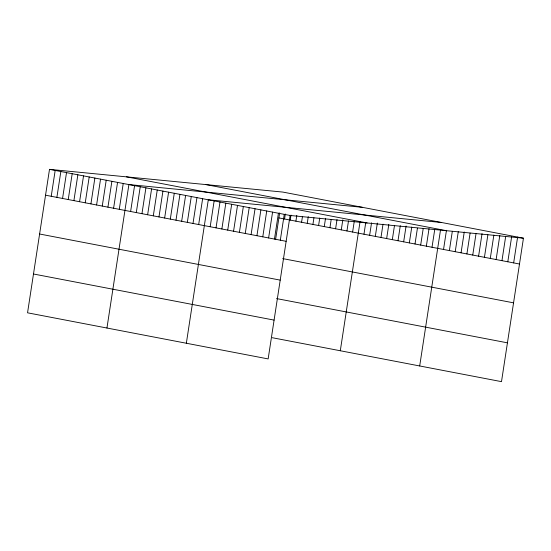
<?xml version="1.0" encoding="UTF-8"?>
<svg xmlns="http://www.w3.org/2000/svg" width="551" height="551" viewBox="0 0 551 551"><rect width="100%" height="100%" fill="white"/><g stroke="black" fill="none" stroke-linecap="round" stroke-linejoin="round"><path stroke-width="0.83" d="M523.45 238.19L282.849 192.079L49.5 169.357L27.55 312.81L268.151 358.921L290.101 215.469L523.45 238.19L501.5 381.643L272.235 337.708M51.222 196.28L55.176 170.445M56.891 197.368L60.844 171.526M62.559 198.456L66.519 172.615M68.234 199.545L72.188 173.703M73.903 200.633L77.856 174.791M79.578 201.714L83.532 175.879M85.247 202.802L89.2 176.961M90.922 203.891L94.875 178.049M96.59 204.979L100.544 179.137M102.259 206.067L106.212 180.225M107.934 207.155L111.887 181.313M113.602 208.237L117.556 182.395M119.278 209.325L123.231 183.483M106.949 328.031L128.9 184.571L362.248 207.293M130.615 211.501L134.575 185.659M136.29 212.59L140.243 186.748M141.958 213.671L145.912 187.836M147.634 214.759L151.587 188.917M153.302 215.847L157.255 190.005M158.977 216.936L162.931 191.094M164.646 218.024L168.599 192.182M170.314 219.105L174.274 193.27M175.989 220.193L179.943 194.351M181.658 221.282L185.611 195.44M187.333 222.37L191.287 196.528M193.002 223.458L196.955 197.616M198.677 224.539L202.63 198.704M186.348 343.245L208.299 199.786L441.647 222.508M210.186 226.75L214.139 200.908M216.033 227.866L219.987 202.031M221.874 228.989L225.827 203.147M227.721 230.111L231.675 204.269M233.562 231.227L237.515 205.385M239.403 232.35L243.356 206.508M245.25 233.466L249.204 207.631M251.091 234.588L255.044 208.746M256.931 235.711L260.892 209.869M262.779 236.827L266.732 210.985M268.619 237.949L272.573 212.107M274.467 239.065L278.42 213.23M275.569 239.651L279.66 212.913M280.307 240.188L284.261 214.346M284.564 219.002L285.328 214.002M290.239 220.09L291.004 215.09M295.908 221.178L296.803 215.345M301.576 222.267L302.471 216.433M307.251 223.355L308.271 216.681M312.92 224.436L313.939 217.769M318.595 225.524L319.738 218.024M324.264 226.613L325.538 218.279M329.939 227.701L331.213 219.36M335.607 228.789L337.012 219.615M341.276 229.87L342.812 219.87M346.951 230.959L348.48 220.958M352.619 232.047L354.279 221.213M340.298 350.753L360.078 221.461M363.963 234.223L365.747 222.549M369.638 235.305L371.546 222.804M375.307 236.393L377.345 223.059M380.975 237.481L383.021 224.147M386.65 238.569L388.82 224.395M392.319 239.657L394.488 225.483M397.994 240.739L400.288 225.738M403.663 241.827L406.087 225.993M409.331 242.915L411.755 227.081M415.006 244.003L417.431 228.162M420.675 245.092L423.23 228.417M426.35 246.18L429.029 228.672M432.018 247.261L434.698 229.76M419.69 365.967L440.497 230.015M443.534 249.472L446.468 230.297M449.375 250.588L452.309 231.42M455.222 251.711L458.28 231.702M461.063 252.826L464.252 231.992M466.904 253.949L470.093 233.107M472.751 255.072L476.064 233.397M478.592 256.187L482.035 233.686M484.439 257.31L487.883 234.802M490.28 258.426L493.854 235.091M496.12 259.549L499.819 235.373M501.968 260.671L505.666 236.496M507.808 261.787L511.638 236.778M513.656 262.91L517.609 237.068M205.847 184.578L446.448 230.69M126.51 176.85L367.111 222.962M49.5 169.357L290.101 215.469M278.896 217.914L519.497 264.025M45.547 195.199L286.148 241.31M282.677 258.591L513.56 302.843M39.61 234.01L280.211 280.122M276.561 298.58L507.437 342.832M33.487 273.999L274.088 320.11"/></g></svg>
